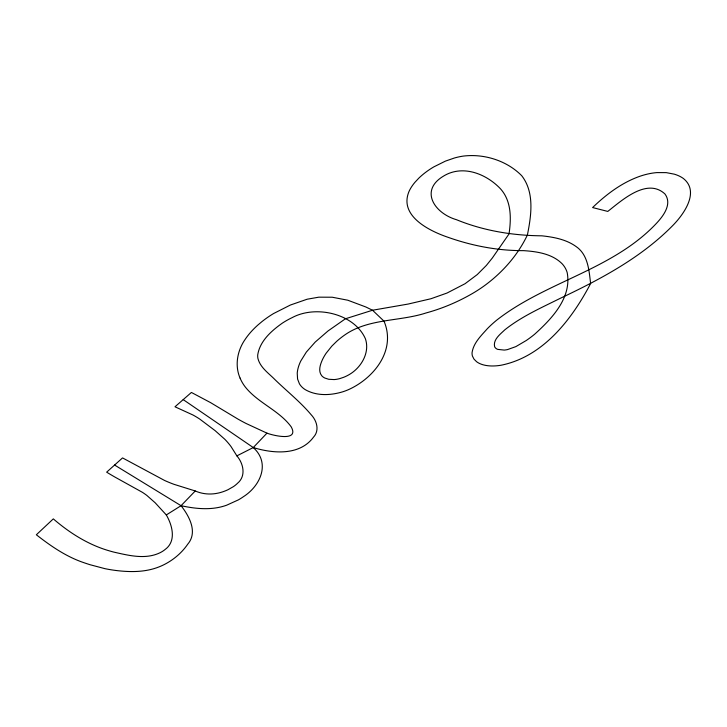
<?xml version="1.0" encoding="UTF-8"?>
<svg xmlns="http://www.w3.org/2000/svg" width="727" height="727" viewBox="0 0 727 727"><rect width="100%" height="100%" fill="white"/><g stroke="black" fill="none" stroke-linecap="round" stroke-linejoin="round"><path stroke-width="1.09" d="M266.963 433.147L246.126 423.496A449.895 241.064 -23.6 0 1 237.711 418.943L210.603 402.64L191.41 392.453L174.989 406.784L193.073 415.053A240.41 128.815 -23.6 0 1 199.671 419.025L215.156 430.675L224.843 439.308A222.571 119.264 -23.6 0 1 231.05 446.596L236.875 455.865L253.269 447.559L266.963 433.147C272.889 435.464 299.588 441.98 291.209 426.849C279.023 410.292 258.176 403.103 245.39 387.127A135.486 72.591 -23.6 0 1 240.083 378.113M195.254 490.97L173.926 484.3A266.673 142.892 -23.6 0 1 164.556 480.456L122.545 457.91L106.651 472.168A713.669 382.402 -23.6 0 0 115.148 477.194L142.338 492.288A176.416 94.528 -23.6 0 1 146.836 495.423L155.169 502.784L166.31 514.934L181.05 505.701L195.254 490.97C202.333 494.124 210.412 494.787 217.964 493.133A25.627 13.731 -23.6 0 0 223.28 491.634A25.963 13.913 -23.6 0 0 228.033 489.689L233.385 486.654A20.429 10.95 -23.6 0 0 237.593 483.21C246.28 476.021 243.409 463.453 236.875 455.865M114.593 465.044L181.05 505.701C193.682 508.427 206.931 510.009 219.69 507.21A34.096 18.266 -23.6 0 0 226.688 505.192L238.401 499.867A35.278 18.902 -23.6 0 0 243.427 496.686C260.175 486.09 270.798 463.326 253.269 447.559L183.204 399.614M253.269 447.559C272.998 453.593 299.66 455.884 313.482 437.191C319.753 430.566 316.827 420.688 311.183 414.763C300.351 401.886 287.065 391.38 275.033 379.694C268.754 373.26 260.239 367.644 257.921 358.447A42.293 22.664 -23.6 0 1 257.731 354.821C259.921 340.981 271.471 330.803 282.358 323.124A45.856 24.573 -23.6 0 1 292.281 317.563C315.936 304.813 354.412 313.628 365.436 338.855C369.998 352.459 361.455 367.153 349.86 374.205A21.964 11.768 -23.6 0 1 343.671 377.295L340.009 378.54A19.029 10.196 -23.6 0 1 334.138 379.576L328.731 379.285L324.878 378.058A24.673 13.222 -23.6 0 1 321.779 375.777C317.953 371.143 320.225 364.572 322.415 359.729A65.921 35.323 -23.6 0 1 326.141 353.231L331.803 346.143L336.765 341.272A56.642 30.352 -23.6 0 1 346.179 333.993C369.725 318.435 399.95 321.479 426.167 312.928C442.579 308.466 458.337 301.723 473.023 293.172A87.794 47.046 -23.6 0 0 484.655 285.547C502.602 272.371 517.778 255.177 527.393 235.012C531.246 215.674 534.754 192.564 521.759 175.761C506.973 160.685 484.218 153.524 463.335 156.087A42.602 22.828 -23.6 0 0 454.457 157.986L445.46 161.103L433.828 166.874A51.562 27.626 -23.6 0 0 418.788 178.179L414.808 182.45A49.354 26.445 -23.6 0 0 409.01 191.474C398.75 215.864 429.248 230.886 447.805 237.22C472.114 245.844 497.795 250.77 523.631 250.642C537.171 251.56 552.166 253.741 562.171 263.819A74.69 40.021 -23.6 0 1 567.224 272.752C571.776 297.934 551.784 318.726 534.563 334.302A76.871 41.185 -23.6 0 1 526.23 340.527L515.861 346.615L507.637 349.551A17.248 9.242 -23.6 0 1 504.184 350.078L497.713 349.378A14.903 7.988 -23.6 0 1 494.624 346.724C492.906 339.609 500.276 334.202 504.774 329.867C521.332 316.618 540.933 307.948 559.79 298.552C600.538 279.259 641.65 257.494 673.429 224.843C684.216 213.638 699.701 191.646 683.444 178.542A60.486 32.415 -23.6 0 0 674.347 174.18L666.305 172.635L656.835 172.599A43.575 23.346 -23.6 0 0 640.233 176.152C622.03 182.459 606.336 194.309 592.596 207.558L607.781 211.421C621.921 200.352 647.012 177.361 664.951 193.973C672.693 204.451 662.724 216.81 655.463 224.389C611.507 270.244 545.305 281.903 496.323 320.453A88.412 47.373 -23.6 0 0 487.426 328.613C481.201 335.62 473.541 342.853 472.077 352.559A30.87 16.539 -23.6 0 0 472.45 356.094L474.004 359.138L476.612 361.728A39.54 21.183 -23.6 0 0 501.003 365.245C543.069 356.803 571.758 319.517 590.615 283.548C589.034 270.544 588.152 254.904 576.238 246.653C566.306 239.419 553.82 237.12 541.86 235.821C512.726 235.557 483.555 230.777 456.492 219.708C434.328 213.256 419.034 190.192 444.106 175.761A19.329 10.36 -23.6 0 1 449.55 173.135C467.588 166.356 487.735 175.452 500.33 188.647A119.137 63.831 -23.6 0 1 505.065 195.236C511.499 207.004 510.881 221.063 509.036 233.93L492.333 258.012L486.354 265.437L477.248 274.579L465.035 283.73L447.023 293.036L430.938 298.742L408.165 304.05L372.533 310.238L345.434 318.78L328.013 330.967L315.2 342.072L306.349 352.068L300.814 360.946A69.856 37.431 -23.6 0 0 297.961 368.68A70.646 37.849 -23.6 0 0 297.234 373.205L297.579 379.04L299.433 383.82A52.08 27.908 -23.6 0 0 305.267 389.654C316.608 396.206 330.767 395.47 342.926 391.744A31.943 17.112 -23.6 0 0 349.278 389.29C374.414 377.604 396.215 350.005 384.029 321.18L372.533 310.238L365.863 306.994L347.788 300.215L332.248 297.225L318.844 297.17L307.157 299.215L290.4 305.031L273.552 313.555A66.375 35.568 -23.6 0 0 262.002 321.57L257.976 324.951A70.919 38.004 -23.6 0 0 245.217 339.291C237.393 350.387 234.512 365.417 240.083 378.113M181.05 505.701C189.247 516.152 198.035 532.191 187.711 544.223C181.868 552.738 173.771 559.636 164.62 564.361A33.497 17.948 -23.6 0 1 158.313 567.169C145.227 572.194 130.86 572.222 117.12 570.622A170.881 91.566 -23.6 0 1 104.852 568.641L90.166 564.752A373.405 200.079 -23.6 0 1 83.959 562.707C66.357 556.8 50.863 546.113 36.35 534.772L53.316 518.878C69.765 533.064 88.53 544.914 109.532 550.912A157.414 84.35 -23.6 0 0 114.048 552.156C128.915 555.51 145.427 559.745 159.922 552.793A16.385 8.779 -23.6 0 0 162.675 551.248A15.958 8.551 -23.6 0 0 165.084 549.512C176.625 541.152 172.363 525.321 166.31 514.934"/></g></svg>
